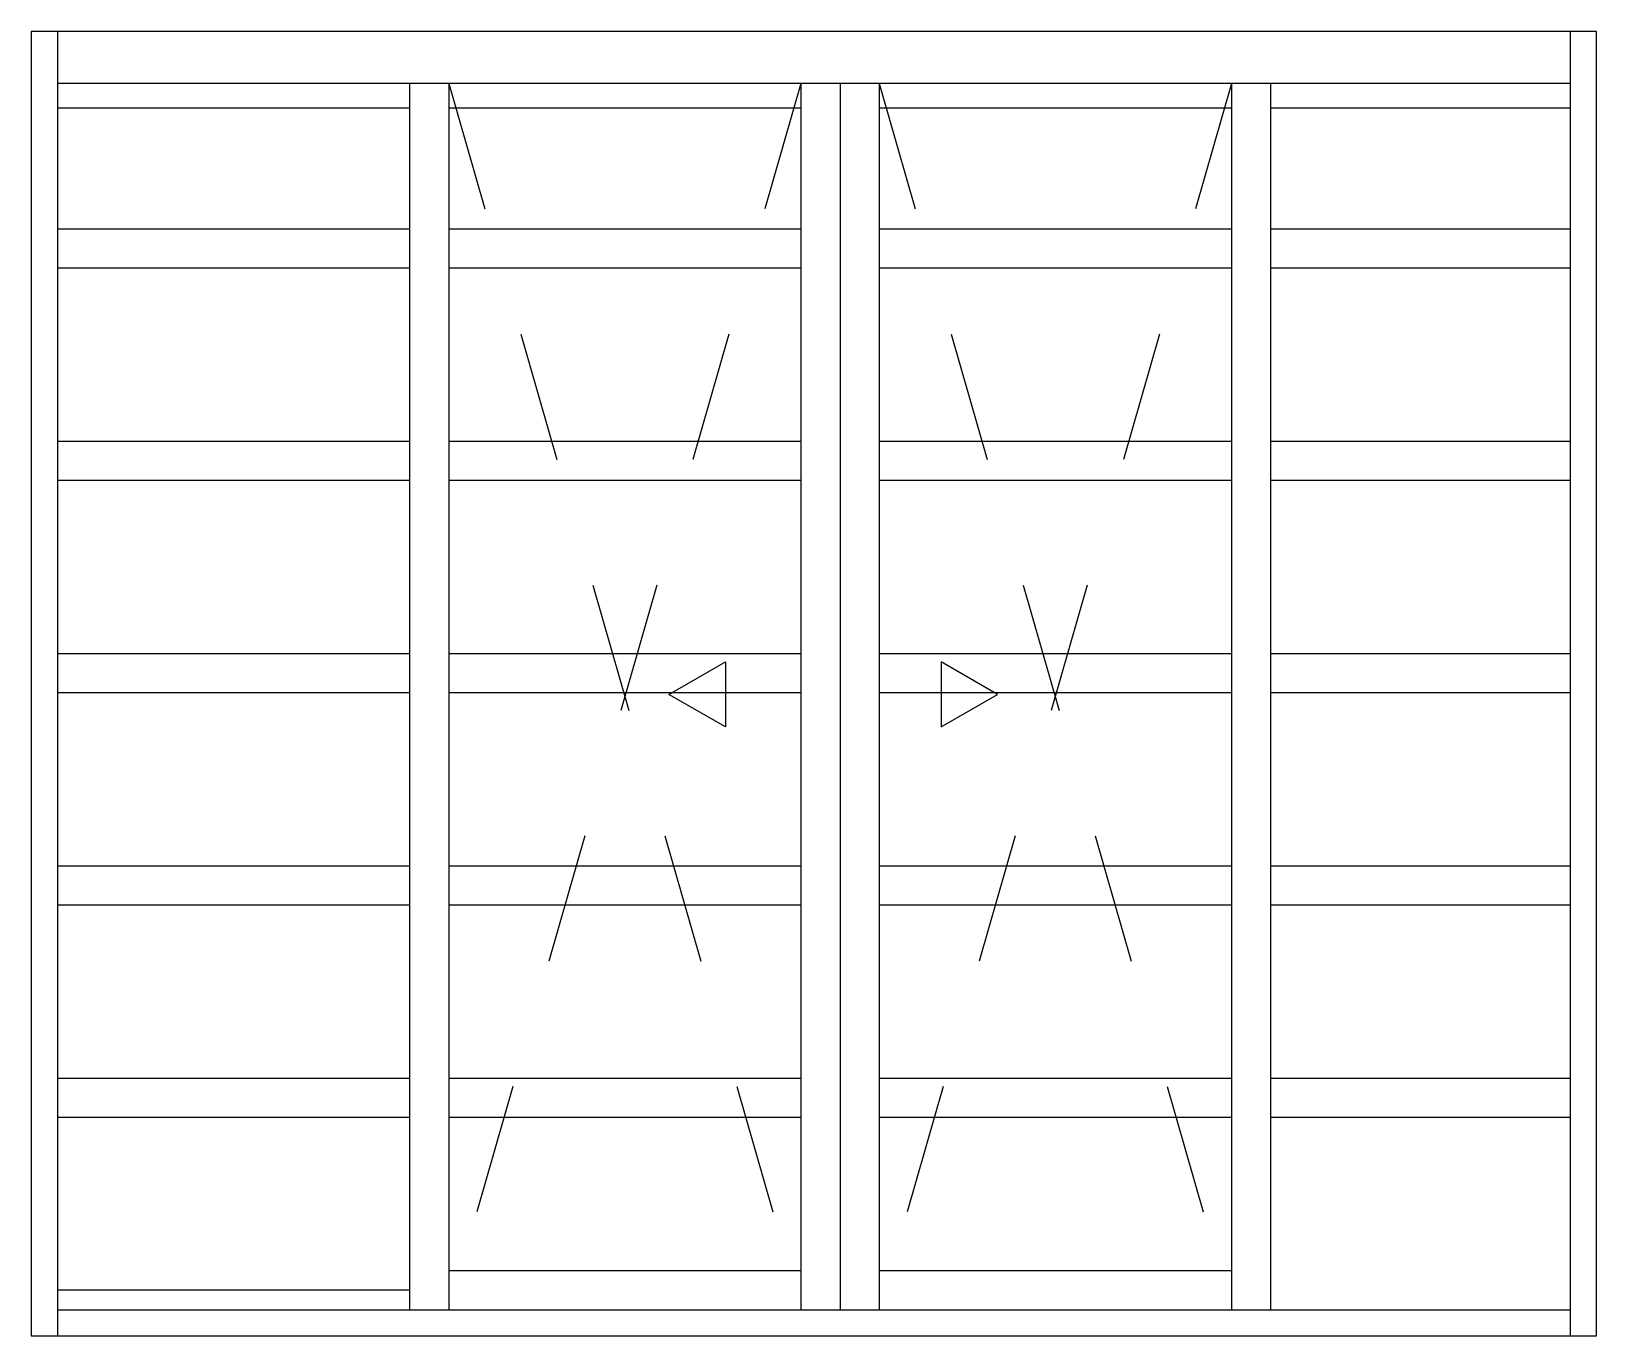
# Model space of a CAD drawing. Header units: millimetres. Extents: x 222.85 to 224.05, y 1312.4 to 1313.4.
import ezdxf

# ---------------------------------------------------------------- set-up
doc = ezdxf.new("R2010")
doc.units = ezdxf.units.MM
doc.header["$LTSCALE"] = 0.5
doc.linetypes.add('HIDDEN2', pattern=[0.1875, 0.125, -0.0625])
doc.layers.add('Gravia_Janelas', color=1, linetype='Continuous')
doc.layers.add('Gravia_Janelas_hidden2', color=1, linetype='HIDDEN2')

msp = doc.modelspace()

# ---------------------------------------------------------------- linework, layer by layer
at = {"layer": 'Gravia_Janelas', "color": 2, "lineweight": 25}
for p, q in [((222.8498, 1313.4035), (222.8498, 1312.4035)), ((224.0498, 1313.4035), (222.8498, 1313.4035)), ((224.0498, 1312.4035), (224.0498, 1313.4035)), ((222.8498, 1312.4035), (224.0498, 1312.4035))]:
    msp.add_line(p, q, dxfattribs=at)
at = {"layer": 'Gravia_Janelas', "lineweight": 25}
for p, q in [((222.8698, 1313.4035), (222.8698, 1312.4035)), ((224.0298, 1312.4035), (224.0298, 1313.4035))]:
    msp.add_line(p, q, dxfattribs=at)
at = {"layer": 'Gravia_Janelas'}
for p, q in [((224.0298, 1313.3635), (222.8698, 1313.3635)), ((224.0298, 1313.3635), (222.8698, 1313.3635)), ((223.1398, 1313.3635), (223.1398, 1312.4235)), ((223.1698, 1313.3635), (223.1698, 1312.4235)), ((223.4398, 1313.3635), (223.4398, 1312.4235)), ((223.4698, 1313.3635), (223.4698, 1312.4235)), ((223.4998, 1313.3635), (223.4998, 1312.4235)), ((223.7698, 1313.3635), (223.7698, 1312.4235)), ((223.7998, 1313.3635), (223.7998, 1312.4235)), ((223.1398, 1313.3446), (222.8698, 1313.3446)), ((223.4398, 1313.3446), (223.1698, 1313.3446)), ((223.7698, 1313.3446), (223.4998, 1313.3446)), ((224.0298, 1313.3446), (223.7998, 1313.3446)), ((223.1398, 1313.2519), (222.8698, 1313.2519)), ((223.4398, 1313.2519), (223.1698, 1313.2519)), ((223.7698, 1313.2519), (223.4998, 1313.2519)), ((224.0298, 1313.2519), (223.7998, 1313.2519)), ((223.1398, 1313.2219), (222.8698, 1313.2219)), ((223.4398, 1313.2219), (223.1698, 1313.2219)), ((223.7698, 1313.2219), (223.4998, 1313.2219)), ((224.0298, 1313.2219), (223.7998, 1313.2219)), ((223.1398, 1313.0891), (222.8698, 1313.0891)), ((223.4398, 1313.0891), (223.1698, 1313.0891)), ((223.7698, 1313.0891), (223.4998, 1313.0891)), ((224.0298, 1313.0891), (223.7998, 1313.0891)), ((223.1398, 1313.0591), (222.8698, 1313.0591)), ((223.4398, 1313.0591), (223.1698, 1313.0591)), ((223.7698, 1313.0591), (223.4998, 1313.0591)), ((224.0298, 1313.0591), (223.7998, 1313.0591)), ((223.1398, 1312.9263), (222.8698, 1312.9263)), ((223.4398, 1312.9263), (223.1698, 1312.9263)), ((223.7698, 1312.9263), (223.4998, 1312.9263)), ((224.0298, 1312.9263), (223.7998, 1312.9263)), ((223.1398, 1312.8963), (222.8698, 1312.8963)), ((223.4398, 1312.8963), (223.1698, 1312.8963)), ((223.7698, 1312.8963), (223.4998, 1312.8963)), ((224.0298, 1312.8963), (223.7998, 1312.8963)), ((223.1398, 1312.7635), (222.8698, 1312.7635)), ((223.4398, 1312.7635), (223.1698, 1312.7635)), ((223.7698, 1312.7635), (223.4998, 1312.7635)), ((224.0298, 1312.7635), (223.7998, 1312.7635)), ((223.1398, 1312.7335), (222.8698, 1312.7335)), ((223.4398, 1312.7335), (223.1698, 1312.7335)), ((223.7698, 1312.7335), (223.4998, 1312.7335)), ((224.0298, 1312.7335), (223.7998, 1312.7335)), ((223.1398, 1312.6007), (222.8698, 1312.6007)), ((223.4398, 1312.6007), (223.1698, 1312.6007)), ((223.7698, 1312.6007), (223.4998, 1312.6007)), ((224.0298, 1312.6007), (223.7998, 1312.6007)), ((223.1398, 1312.5707), (222.8698, 1312.5707)), ((223.4398, 1312.5707), (223.1698, 1312.5707)), ((223.7698, 1312.5707), (223.4998, 1312.5707)), ((224.0298, 1312.5707), (223.7998, 1312.5707)), ((223.1698, 1312.4535), (223.4398, 1312.4535)), ((223.4998, 1312.4535), (223.7698, 1312.4535)), ((223.1398, 1312.4385), (222.8698, 1312.4385)), ((222.8698, 1312.4235), (224.0298, 1312.4235))]:
    msp.add_line(p, q, dxfattribs=at)
for points in [[(223.3819, 1312.9202), (223.3819, 1312.8702), (223.3386, 1312.8952)], [(223.5473, 1312.9202), (223.5473, 1312.8702), (223.5906, 1312.8952)]]:
    msp.add_lwpolyline(points, close=True, dxfattribs=at)
at = {"layer": 'Gravia_Janelas_hidden2'}
for p, q in [((223.4398, 1313.3635), (223.1698, 1312.4235)), ((223.1698, 1313.3635), (223.4398, 1312.4235)), ((223.7698, 1313.3635), (223.4998, 1312.4235)), ((223.4998, 1313.3635), (223.7698, 1312.4235))]:
    msp.add_line(p, q, dxfattribs=at)

doc.saveas('drawing.dxf')
